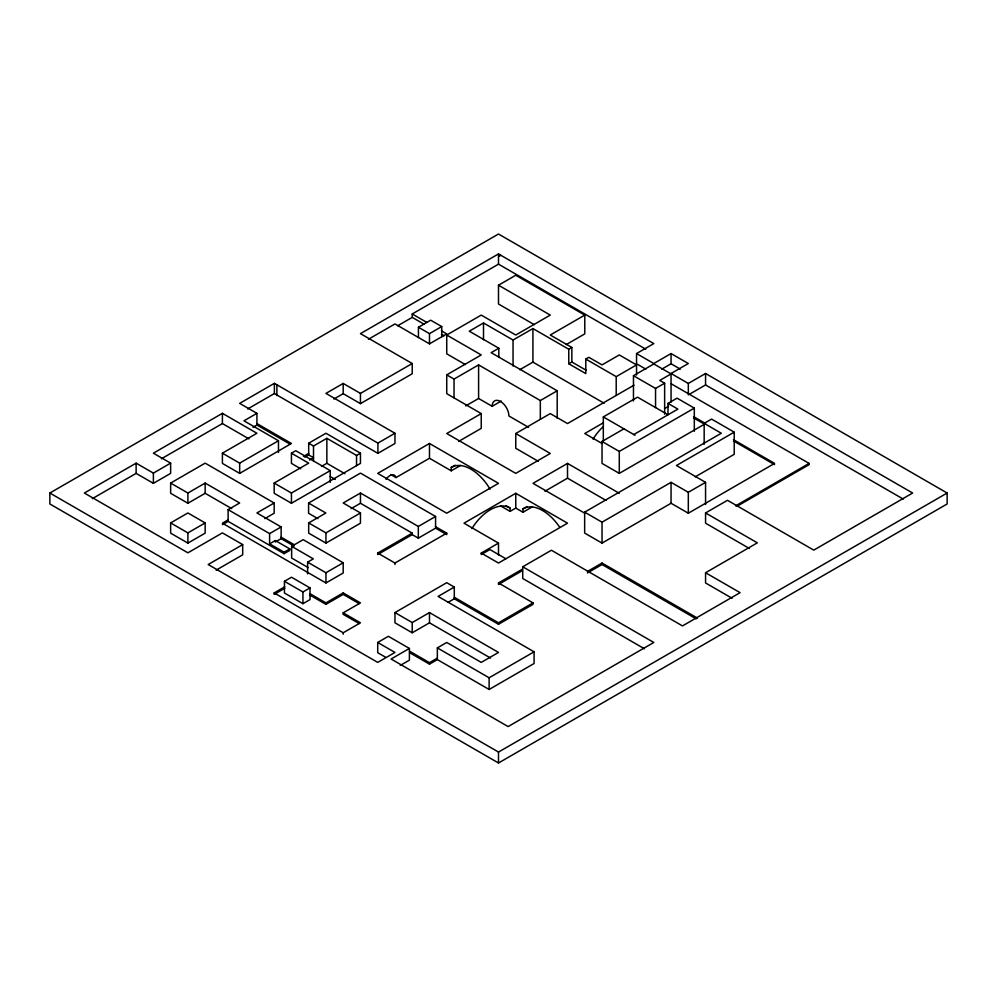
<?xml version="1.0" encoding="UTF-8"?>
<svg xmlns="http://www.w3.org/2000/svg" width="997" height="997" viewBox="0 0 997 997"><rect width="100%" height="100%" fill="white"/><g stroke="black" fill="none" stroke-linecap="round" stroke-linejoin="round"><path stroke-width="1.5" d="M49.85 493.029L498.5 234.008L947.15 493.029L947.15 503.971L498.5 762.992L49.85 503.971L49.85 493.029L498.5 752.062L947.15 493.029M92.322 498.662L136.128 473.376L153.388 483.333L170.637 473.376L170.637 463.144L153.388 473.114L136.128 463.144L84.359 493.029L187.897 552.812L222.406 532.884L242.695 544.599L242.695 554.818L216.15 570.147M256.914 423.563L291.436 443.478L239.666 473.376L222.406 463.406L222.406 453.186L256.914 433.259L222.406 413.331L153.388 453.186L170.637 463.144M247.667 408.969L274.374 393.553L377.9 453.336L394.962 443.478L394.962 433.259L377.9 443.104L274.374 383.334L239.666 403.374L256.914 413.331L256.914 425.034L290.102 444.188M645.832 369.152L636.547 363.78L636.547 353.561L653.808 343.591L498.5 253.936L360.453 333.634L412.222 363.519L412.222 373.75L360.453 403.635L343.192 393.665L333.908 399.037M498.974 256.354L500.83 255.282M161.352 458.807L222.406 423.563L248.951 438.879M368.416 339.254L394.962 323.938L429.483 343.853L446.731 333.895L441.422 330.83M397.616 325.807L412.222 317.382L412.222 313.968L498.5 264.155L645.769 349.187M256.914 413.331L243.966 420.809L278.475 440.736L278.475 452.439M418.441 337.485L418.441 327.265L430.692 320.187L441.733 326.555L441.733 336.787M534.342 324.698L498.5 304.01L498.5 285.204L515.761 275.247L584.778 315.089L584.778 333.895L566.196 344.626M253.026 427.277L256.914 425.034M231.703 508.62L205.158 493.291L187.897 503.261L170.637 493.291L170.637 483.071L205.158 463.144L274.175 502.999L274.175 513.218L264.878 518.59M412.222 363.519L360.453 393.404L343.192 383.446L325.944 393.404L394.962 433.259M418.441 327.265L429.483 333.634L441.733 326.555M465.312 364.553L446.731 353.823L446.731 335.017L481.239 315.089L515.761 335.017L550.269 315.089L498.5 285.204M170.637 483.071L187.897 493.029L205.158 483.071L239.666 502.999L228.126 509.654L228.126 521.356L284.108 553.684L289.803 550.394L289.803 548.911L275.309 540.548L269.601 543.839L269.601 533.607L228.126 509.654M222.406 453.186L239.666 463.144L278.475 440.736M586.261 370.311L571.842 361.998L571.842 347.479L568.764 349.249L532.921 328.561L513.044 340.027L483.508 322.978L469.275 331.191L498.824 348.24L498.824 357.4M170.637 522.927L187.897 512.957L205.158 522.927L205.158 533.146L187.897 543.103L170.637 533.146L170.637 522.927L187.897 532.884L205.158 522.927M300.72 468.777L291.436 463.406L291.436 453.186L295.735 450.706L330.244 470.621L330.244 482.324M309.544 460.003L313.507 457.71L308.684 454.919L308.684 443.216L325.944 433.259L360.453 453.186L360.453 463.406L291.436 503.261L274.175 493.291L274.175 483.071L308.684 463.144L291.436 453.186M308.684 443.216L313.507 446.008L326.854 438.306L356.54 455.442L360.453 453.186M303.499 456.439L308.684 453.448M458.682 441.397L481.239 428.361L481.239 413.593L446.731 393.665L446.731 374.872L481.239 354.944L446.731 335.017M304.795 457.162L308.684 454.919M498.824 348.24L491.16 352.664L557.198 390.787L557.198 418.254M446.731 374.872L454.034 379.084L478.597 364.902L540.324 400.545L557.198 390.787M228.126 519.886L222.406 523.188L325.944 582.958L343.192 573.001L343.192 562.769L303.188 539.676L291.647 546.331L291.647 558.033L308.235 567.605M321.52 466.384L326.854 463.293L344.925 473.725M584.778 315.089L550.269 335.017L571.842 347.479M222.406 524.659L228.126 521.356M274.175 502.999L256.914 512.957L281.142 526.952L281.142 538.654L294.115 546.132M274.175 483.071L291.436 493.029L330.244 470.621M519.674 369.775L532.921 362.123L604.12 403.237M465.674 405.941L478.597 398.476L492.157 406.302L501.242 401.056M317.881 518.639L308.584 513.281L308.584 503.049L360.453 473.114L435.577 516.483L435.577 528.173L418.316 538.143L412.222 534.629L377.713 554.544L377.713 553.073L412.222 533.146L412.222 534.629M242.695 544.599L208.186 564.526L377.713 662.394L394.962 652.437L377.713 642.467L377.713 652.699L385.677 657.297M269.601 533.607L281.142 526.952M429.483 443.478L377.713 473.376L446.731 513.218L498.5 483.333L429.483 443.478L429.483 458.259L396.008 477.575A8.898 5.135 -60 0 0 386.026 479.358M481.239 413.593L446.731 433.521L515.761 473.376L550.269 453.448L515.761 433.521L515.761 448.289L538.318 461.324M568.764 349.249L568.764 363.768L571.842 361.998M568.764 363.768L585.8 373.601L585.8 359.082L588.878 357.312L602.038 364.902L619.287 354.944L636.547 364.902L636.547 375.034M281.142 538.654L275.309 542.019L275.309 540.548M435.577 516.483L418.316 526.441L360.453 493.029L343.192 502.999L360.453 512.957L360.453 523.188L325.944 543.103L308.684 533.146L308.684 522.927L325.845 513.019L308.584 503.049M351.168 508.62L360.453 503.261L412.222 533.146M269.601 543.839L284.108 552.201L289.803 548.911M308.684 522.927L325.944 532.884L360.453 512.957M460.527 465.449L451.242 470.821L451.242 467.481L455.218 465.175M515.761 433.521L550.269 413.593L567.517 423.563L634.005 385.178M585.8 359.082L616.208 376.642L636.547 364.902M307.624 573.861L307.624 562.158L313.332 558.856L291.647 546.331M671.056 402.152L671.056 373.489L688.316 363.519L671.056 353.561L653.808 363.519L636.547 353.561M633.469 400.956L633.469 375.695L653.808 363.955L671.056 373.912L659.802 380.418L664.638 383.209L664.638 414.166M284.444 581.301L291.498 577.226L310.005 587.906L310.005 599.608L302.938 603.683L284.444 593.003L284.444 581.301L302.938 591.981L310.005 587.906M284.793 588.267L274.175 594.399L274.175 592.916L284.793 586.784M661.771 369.152L671.056 363.78L680.353 369.152M307.624 562.158L325.944 572.739L343.192 562.769M603.322 440.786L603.322 416.92L637.532 397.167L667.978 414.752L667.978 403.399L677.063 398.152L694.311 408.122L694.311 431.302M603.197 422.878L584.778 433.521L602.038 443.478M671.056 373.489L688.316 383.446L705.564 373.489L912.641 493.029L813.764 550.12L727.486 500.307L705.564 512.957L705.564 523.188L749.37 548.475M693.625 416.659L705.564 423.563L619.287 473.376L602.038 463.406L602.038 441.472L623.898 428.847M310.017 593.689L325.944 602.886L343.192 592.916L360.453 602.886L343.192 612.843L343.192 614.326L359.132 623.524M377.713 553.073L394.962 563.031L446.731 533.146L446.731 534.629L435.577 528.173M481.239 554.544L481.239 553.073L498.5 563.031L567.517 523.188L515.761 493.291L463.991 523.188L498.5 543.103L498.5 554.93M619.287 493.291L567.517 463.406L533.009 483.333L584.778 513.218M664.8 408.483L668.551 406.327M689.637 394.151L705.564 384.954L903.232 499.073M310.017 595.159L325.944 604.356L343.192 594.399L359.132 603.596M633.793 434.555L677.885 409.106L667.978 403.399M500.768 505.99L510.053 511.361L515.761 508.071L522.976 512.234L532.273 506.875M544.96 491.209L567.517 478.174L606.014 500.407M602.038 441.472L619.287 451.429L694.311 408.122M522.976 512.234L522.976 508.894L526.964 506.601M704.169 444.288L704.169 423.364L711.571 419.089L734.216 432.162L734.216 454.333L695.245 476.828M274.175 592.916L343.192 632.771L360.453 622.813L343.192 612.843M481.239 553.073L498.5 543.103M482.486 553.833L489.901 549.546L505.828 558.744M490.536 658.057L429.483 622.813L412.222 632.771L394.962 622.813L394.962 612.582L446.731 582.697L454.296 587.071L454.296 598.773L498.5 624.284L533.009 604.356L533.009 602.886L498.5 582.958L498.5 584.441L522.391 570.645M454.296 587.071L438.107 596.418L534.08 651.814L534.08 663.516L489.116 689.475L437.347 659.59L429.483 664.139L409.568 652.636M733.443 439.652L774.594 463.406L688.316 513.218L671.056 503.261L602.038 543.103L584.653 533.071L584.653 512.146L721.305 433.246L704.169 423.364M734.216 432.162L676.44 465.512L705.564 482.336L705.564 504.507M377.713 642.467L388.381 636.31L409.406 648.449L409.406 660.151L400.246 665.435M394.962 612.582L412.222 622.552L429.483 612.582L498.5 652.437L481.239 662.394L446.731 642.467L437.347 647.888L437.347 659.59M448.077 602.362L454.296 598.773M644.436 648.773L522.74 578.497L522.74 566.795L551.416 550.244L682.484 625.917L740.086 592.654L705.564 572.739L705.564 582.958L732.122 598.287M584.653 512.146L602.038 522.179L671.056 482.336L688.316 492.294L705.564 482.336M498.5 582.958L522.391 569.162M409.406 648.449L391.098 659.017L508.121 726.576L653.808 642.467L522.74 566.795M409.568 651.166L429.483 662.656L437.347 658.12M454.296 597.29L498.5 622.813L533.009 602.886M587.432 571.468L602.038 563.031L697.501 618.152M587.432 572.939L602.038 564.514L696.155 618.85M735.512 505.903L809.103 463.406L809.103 464.652L736.845 506.376M437.347 647.888L489.116 677.786L534.08 651.814M705.564 572.739L757.334 542.842L705.564 512.957M633.469 375.695L655.552 388.431L664.638 383.209M671.056 383.708L809.103 463.406M693.625 417.905L704.243 424.037M733.53 440.948L774.594 464.652M603.322 416.92L635.002 435.228M412.222 313.968L426.828 322.405M412.222 317.382L424.174 324.274M441.422 334.244L444.076 335.777M528.535 427.302L508.894 415.973A11.839 6.829 60 0 0 500.531 401.467A11.839 6.829 60 0 0 492.157 406.302M429.483 458.259L451.242 470.821M506.077 505.716L510.053 508.021L510.053 511.361M390.724 474.522L396.008 477.575M435.577 526.703L446.731 533.146M330.107 476.441L335.266 479.432M281.142 537.171L294.115 544.661M705.564 373.489L705.564 384.954M688.316 383.446L688.316 394.912M688.316 492.294L688.316 513.218M671.056 353.561L671.056 363.78M671.056 482.336L671.056 503.261M655.552 388.431L655.552 407.574M619.287 451.429L619.287 473.376M616.208 376.642L616.208 395.448M602.038 522.179L602.038 543.103M602.038 563.031L602.038 564.514M567.517 463.406L567.517 478.174M540.324 400.545L540.324 419.338M532.921 328.561L532.921 362.123M515.761 493.291L515.761 508.071M513.044 340.027L513.044 365.974M498.5 253.936L498.5 264.155M498.5 622.813L498.5 624.284M498.5 752.062L498.5 762.992M489.116 677.786L489.116 689.475M483.508 322.978L483.508 339.765M478.597 364.902L478.597 398.476M454.034 379.084L454.034 397.89M429.483 333.634L429.483 343.853M429.483 612.582L429.483 622.813M429.483 662.656L429.483 664.139M418.316 526.441L418.316 538.143M412.222 622.552L412.222 632.771M394.962 563.031L394.962 564.514M377.9 443.104L377.9 453.336M360.453 393.404L360.453 403.635M360.453 493.029L360.453 503.261M356.54 455.442L356.54 465.661M343.192 383.446L343.192 393.665M343.192 592.916L343.192 594.399M343.192 632.771L343.192 634.254M326.854 438.306L326.854 463.293M325.944 532.884L325.944 543.103M325.944 572.739L325.944 582.958M325.944 602.886L325.944 604.356M313.507 446.008L313.507 460.664M302.938 591.981L302.938 603.683M291.436 493.029L291.436 503.261M284.108 552.201L284.108 553.684M276.879 384.58L276.879 395.51M274.374 383.334L274.374 393.553M239.666 463.144L239.666 473.376M222.406 413.331L222.406 423.563M205.158 483.071L205.158 493.291M187.897 493.029L187.897 503.261M187.897 532.884L187.897 543.103M153.388 473.114L153.388 483.333M136.128 463.144L136.128 473.376M593.016 439.104A39.519 22.806 -60 0 1 603.085 426.753M522.976 508.894A38.746 22.37 60 0 1 559.703 527.251M451.242 467.481A38.746 22.37 60 0 1 490.026 489.128M471.942 528.547A38.746 22.37 -60 0 1 510.053 508.021"/></g></svg>
